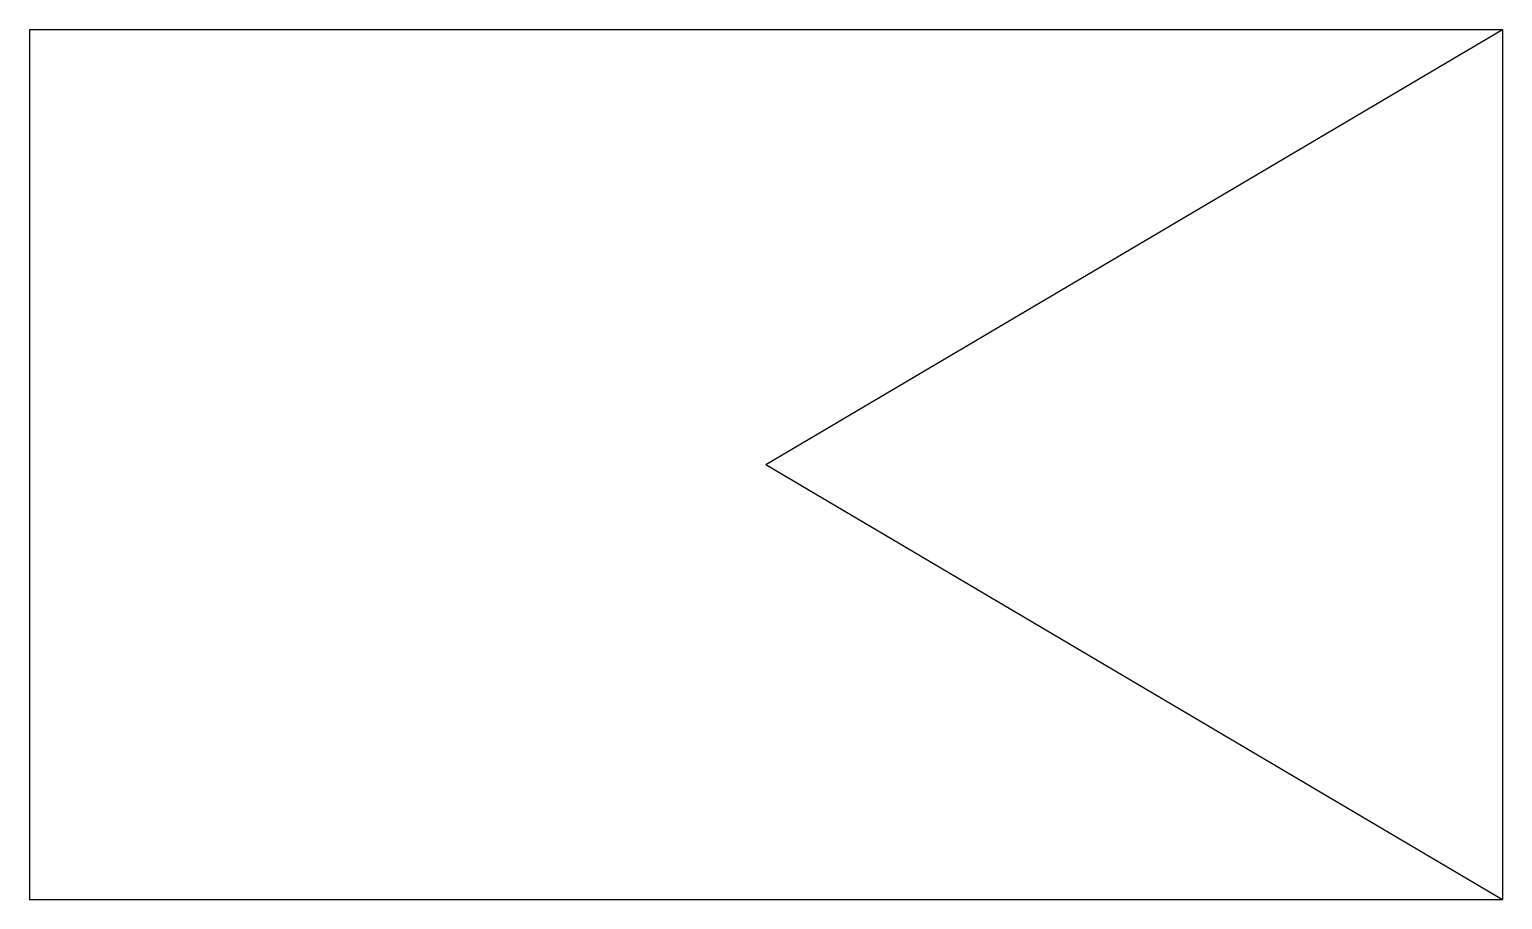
# Model space of a CAD drawing. Header units: millimetres. Extents: x -10096.831 to -10096.391, y 52.846 to 53.106.
import ezdxf

# ---------------------------------------------------------------- set-up
doc = ezdxf.new("R2010")
doc.units = ezdxf.units.MM
doc.header["$LTSCALE"] = 10
doc.layers.add('Tub_equipamentos', color=3, linetype='Continuous')

msp = doc.modelspace()

# ---------------------------------------------------------------- linework, layer by layer
at = {"layer": 'Tub_equipamentos'}
for p, q in [((-10096.83115, 53.10612), (-10096.83115, 52.84612)), ((-10096.83115, 53.10612), (-10096.39115, 53.10612)), ((-10096.61115, 52.97612), (-10096.39115, 53.10612)), ((-10096.39115, 53.10612), (-10096.39115, 52.84612)), ((-10096.61115, 52.97612), (-10096.39115, 52.84612)), ((-10096.83115, 52.84612), (-10096.39115, 52.84612))]:
    msp.add_line(p, q, dxfattribs=at)

doc.saveas('drawing.dxf')
